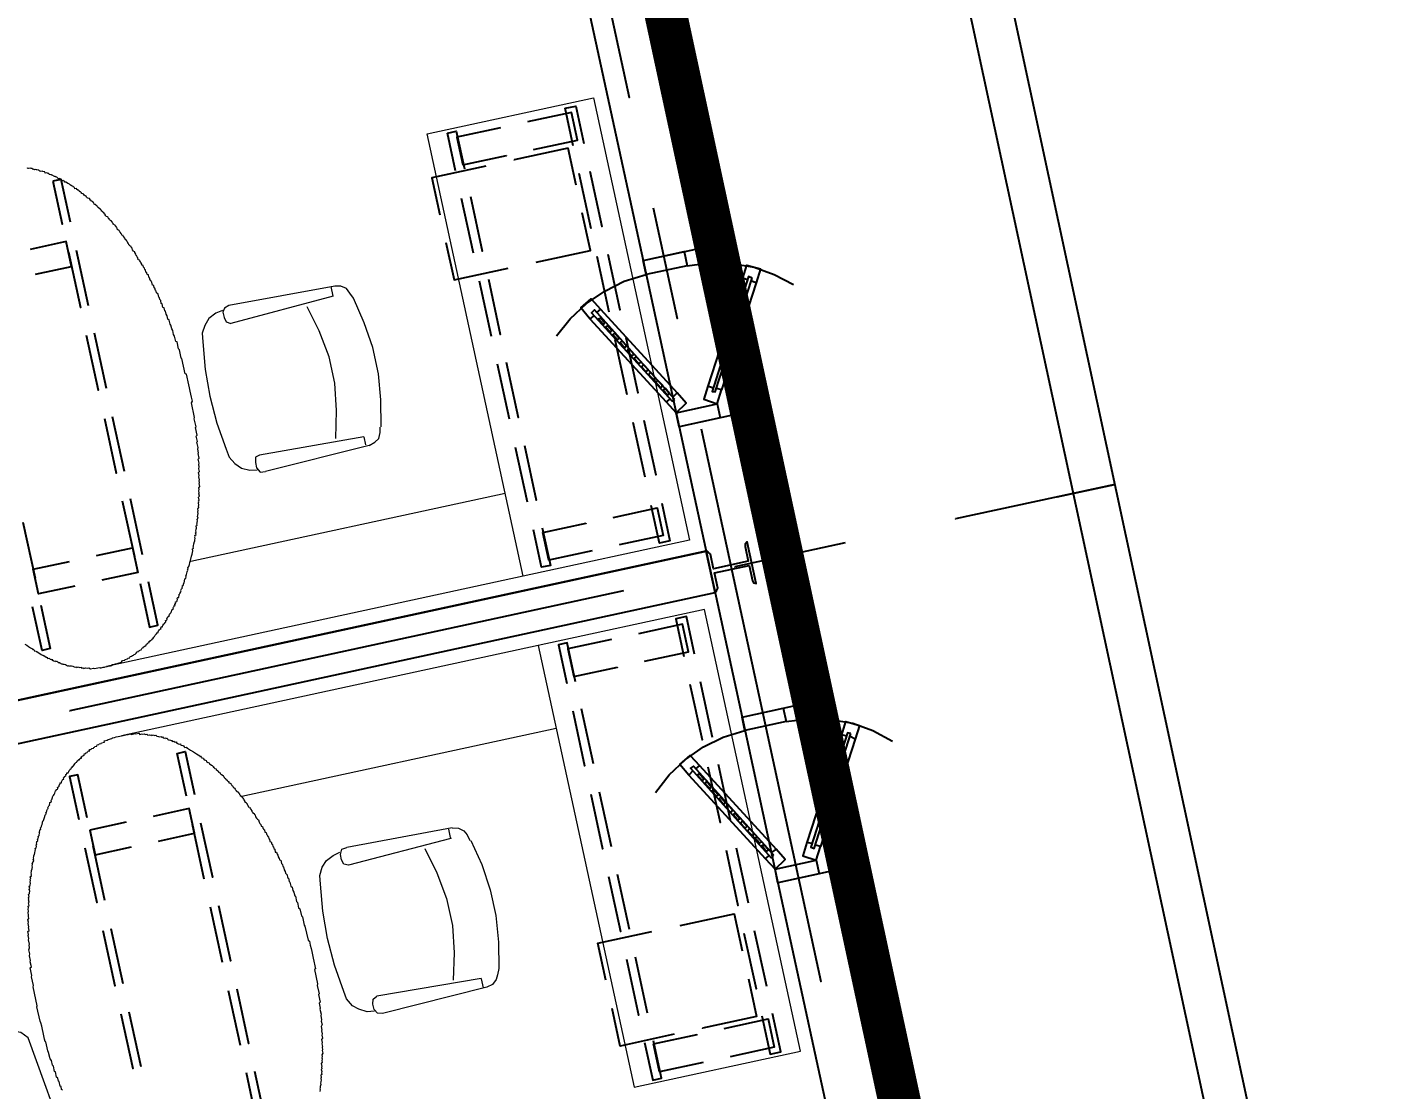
# Model space of a CAD drawing. Header units: inches. Extents: x -48022 to 80112, y -8164 to 5118.
# Drawn here: x 64043.2 to 64236.1, y 1166.2 to 1316.2 of the extents above; entities that cross this region are included whole.
import ezdxf
from ezdxf.xclip import XClip

# ---------------------------------------------------------------- set-up
doc = ezdxf.new("R2010")
doc.units = ezdxf.units.IN
doc.header["$LTSCALE"] = 10
doc.header["$XCLIPFRAME"] = 0
doc.header["$PDMODE"] = 32
doc.linetypes.add('Amconstr', pattern=[9999, 9999, 0])
for name, color, linetype in [('1_DIM', 1, 'Continuous'), ('1_TEXT', 3, 'Continuous'), ('CABINET SECTION', 7, 'Continuous'), ('new partion wall', 1, 'Continuous'), ('Plot Boundary', 1, 'Continuous'), ('roads & footpath', 161, 'Continuous')]:
    doc.layers.add(name, color=color, linetype=linetype)
doc.styles.add('ARC_IMP 001 1_1', font='ARIALN.TTF', dxfattribs={"height": 0.078125})
doc.styles.get("Standard").update_dxf_attribs({"font": 'sanss___.ttf'})
doc.dimstyles.new('STANDARD_WS', dxfattribs={"dimscale": 180, "dimtxt": 0.18, "dimasz": 0.0625, "dimexe": 0.1875, "dimexo": 0.0625, "dimgap": 0.09375, "dimtad": 0, "dimdec": 0, "dimzin": 3, "dimdsep": 46, "dimlunit": 4, "dimtxsty": 'Standard', "dimblk": 'DOT', "dimcen": 0.09375, "dimadec": 3, "dimazin": 0, "dimtfac": 1, "dimtdec": 0, "dimtofl": 0, "dimtmove": 1, "dimatfit": 3, "dimldrblk": 'CLOSED', "dimfxl": 0, "dimfrac": 2, "dimtolj": 1, "dimtzin": 3, "dimarcsym": 0})

# ---------------------------------------------------------------- blocks, each defined once
blk = doc.blocks.new('pdf plan')
at = {"color": 250, "linetype": 'Continuous', "lineweight": 9}
for p, q in [((330.083, 420.843), (330.083, 420.892)), ((328.132, 420.843), (328.132, 420.859)), ((328.132, 420.809), (328.132, 420.843)), ((330.083, 420.793), (330.083, 420.843))]:
    blk.add_line(p, q, dxfattribs=at)
at = {"color": 250, "linetype": 'Continuous', "lineweight": -2}
for points in [[(329.108, 462.705), (329.108, 444.528), (329.108, 444.528)], [(329.108, 447.389), (329.108, 455.444), (329.108, 455.444)], [(329.108, 447.389), (329.108, 455.444), (329.108, 455.444)], [(275.981, 453.707), (330.844, 453.707), (330.844, 453.707)], [(327.354, 453.707), (382.217, 453.707), (382.217, 453.707)], [(320.738, 438.788), (320.788, 439.4), (320.937, 439.996), (321.168, 440.575), (321.483, 441.071), (321.863, 441.534)], [(329.108, 441.418), (329.108, 438.309), (329.108, 438.309)], [(333.573, 438.788), (333.623, 439.4), (333.772, 439.996), (334.003, 440.575), (334.318, 441.071), (334.715, 441.534)], [(321.466, 440.327), (321.4, 440.211), (321.069, 440.393), (321.251, 440.74), (321.598, 440.542), (321.532, 440.426)], [(321.598, 440.542), (324.278, 438.987), (324.278, 438.987)], [(334.318, 440.327), (334.251, 440.211), (333.921, 440.393), (334.103, 440.74), (334.45, 440.542), (334.351, 440.426)], [(334.45, 440.542), (337.129, 438.987), (337.129, 438.987)], [(321.4, 440.211), (324.096, 438.639), (324.096, 438.639)], [(334.251, 440.211), (336.947, 438.639), (336.947, 438.639)], [(324.179, 438.772), (324.096, 438.639), (324.427, 438.458), (324.625, 438.788), (324.278, 438.987), (324.212, 438.855)], [(336.997, 438.772), (336.947, 438.639), (337.278, 438.458), (337.477, 438.788), (337.129, 438.987), (337.063, 438.855)], [(300.295, 438.209), (315.876, 438.209), (315.876, 438.209)], [(318.985, 438.209), (322.095, 438.209), (322.095, 438.209)], [(325.204, 438.209), (340.768, 438.209), (340.768, 438.209)], [(324.212, 437.564), (324.278, 437.432), (324.625, 437.631), (324.427, 437.961), (324.096, 437.779), (324.179, 437.647)], [(337.063, 437.564), (337.129, 437.432), (337.477, 437.631), (337.278, 437.961), (336.947, 437.779), (336.997, 437.647)], [(320.341, 437.631), (325.022, 437.631), (325.022, 437.631)], [(321.863, 434.868), (321.483, 435.332), (321.168, 435.861), (320.937, 436.423), (320.788, 437.002), (320.738, 437.631)], [(321.4, 436.208), (324.096, 437.779), (324.096, 437.779)], [(321.598, 435.861), (324.278, 437.432), (324.278, 437.432)], [(333.193, 437.631), (337.857, 437.631), (337.857, 437.631)], [(334.715, 434.868), (334.318, 435.332), (334.003, 435.861), (333.772, 436.423), (333.623, 437.002), (333.573, 437.631)], [(334.251, 436.208), (336.947, 437.779), (336.947, 437.779)], [(334.45, 435.861), (337.129, 437.432), (337.129, 437.432)], [(315.793, 436.423), (315.793, 436.721), (316.851, 436.721)], [(317.629, 436.721), (319.184, 436.721), (319.184, 436.721)], [(319.961, 436.721), (321.532, 436.721), (321.532, 436.721)], [(322.31, 436.721), (323.864, 436.721), (323.864, 436.721)], [(324.642, 436.721), (326.18, 436.721), (326.18, 436.721)], [(326.974, 436.721), (328.032, 436.721), (328.032, 436.423), (326.974, 436.423)], [(331.225, 436.721), (330.166, 436.721), (330.166, 436.423), (331.225, 436.423)], [(333.573, 436.721), (332.002, 436.721), (332.002, 436.721)], [(335.905, 436.721), (334.334, 436.721), (334.334, 436.721)], [(338.238, 436.721), (336.683, 436.721), (336.683, 436.721)], [(340.586, 436.721), (339.015, 436.721), (339.015, 436.721)], [(342.422, 436.423), (342.422, 436.721), (341.347, 436.721)], [(316.851, 436.423), (315.793, 436.423), (315.793, 436.423)], [(316.719, 435.332), (316.719, 436.572), (315.942, 436.572), (315.942, 435.332)], [(319.184, 436.423), (317.629, 436.423), (317.629, 436.423)], [(321.532, 436.423), (319.961, 436.423), (319.961, 436.423)], [(323.864, 436.423), (322.31, 436.423), (322.31, 436.423)], [(326.18, 436.423), (324.642, 436.423), (324.642, 436.423)], [(327.073, 435.332), (327.073, 436.572), (327.85, 436.572), (327.85, 435.332)], [(331.125, 435.332), (331.125, 436.572), (330.348, 436.572), (330.348, 435.332)], [(332.002, 436.423), (333.573, 436.423), (333.573, 436.423)], [(334.334, 436.423), (335.905, 436.423), (335.905, 436.423)], [(336.683, 436.423), (338.238, 436.423), (338.238, 436.423)], [(339.015, 436.423), (340.586, 436.423), (340.586, 436.423)], [(341.347, 436.423), (342.422, 436.423), (342.422, 436.423)], [(341.463, 435.332), (341.463, 436.572), (342.257, 436.572), (342.257, 435.332)], [(316.885, 436.274), (316.885, 434.753), (316.885, 434.753)], [(317.927, 436.274), (316.885, 436.274), (316.885, 436.274)], [(319.762, 434.753), (319.762, 436.274), (318.704, 436.274)], [(321.532, 435.993), (321.598, 435.861), (321.251, 435.679), (321.069, 436.01), (321.4, 436.208), (321.466, 436.076)], [(334.351, 435.993), (334.45, 435.861), (334.103, 435.679), (333.921, 436.01), (334.251, 436.208), (334.318, 436.076)], [(338.436, 434.753), (338.436, 436.274), (339.478, 436.274)], [(340.272, 436.274), (341.33, 436.274), (341.33, 436.274)], [(341.33, 436.274), (341.33, 434.753), (341.33, 434.753)], [(329.108, 435.183), (329.108, 419.602), (329.108, 419.602)], [(315.942, 434.571), (315.942, 433.347), (316.719, 433.347)], [(316.719, 433.347), (316.719, 434.571), (316.719, 434.571)], [(327.073, 433.347), (327.073, 434.571), (327.073, 434.571)], [(327.85, 434.571), (327.85, 433.347), (327.073, 433.347)], [(330.348, 434.571), (330.348, 433.347), (331.125, 433.347)], [(331.125, 433.347), (331.125, 434.571), (331.125, 434.571)], [(341.463, 433.347), (341.463, 434.571), (341.463, 434.571)], [(342.257, 434.571), (342.257, 433.347), (341.463, 433.347)], [(316.885, 433.959), (316.885, 432.437), (317.927, 432.437)], [(318.704, 432.437), (319.762, 432.437), (319.762, 433.959)], [(339.478, 432.437), (338.436, 432.437), (338.436, 433.959)], [(341.33, 433.959), (341.33, 432.437), (340.272, 432.437)], [(315.776, 433.115), (315.776, 433.363), (316.835, 433.363)], [(317.612, 433.363), (319.151, 433.363), (319.151, 433.363)], [(319.944, 433.363), (321.499, 433.363), (321.499, 433.363)], [(322.277, 433.363), (323.831, 433.363), (323.831, 433.363)], [(324.625, 433.363), (326.163, 433.363), (326.163, 433.363)], [(326.941, 433.363), (327.999, 433.363), (327.999, 433.115), (326.941, 433.115)], [(331.274, 433.363), (330.183, 433.363), (330.183, 433.115), (331.274, 433.115)], [(333.59, 433.363), (332.035, 433.363), (332.035, 433.363)], [(335.922, 433.363), (334.384, 433.363), (334.384, 433.363)], [(338.254, 433.363), (336.699, 433.363), (336.699, 433.363)], [(340.603, 433.363), (339.031, 433.363), (339.031, 433.363)], [(342.439, 433.115), (342.439, 433.363), (341.38, 433.363)], [(316.835, 433.115), (315.776, 433.115), (315.776, 433.115)], [(319.151, 433.115), (317.612, 433.115), (317.612, 433.115)], [(321.499, 433.115), (319.944, 433.115), (319.944, 433.115)], [(323.831, 433.115), (322.277, 433.115), (322.277, 433.115)], [(326.163, 433.115), (324.625, 433.115), (324.625, 433.115)], [(332.035, 433.115), (333.59, 433.115), (333.59, 433.115)], [(334.384, 433.115), (335.922, 433.115), (335.922, 433.115)], [(336.699, 433.115), (338.254, 433.115), (338.254, 433.115)], [(339.031, 433.115), (340.603, 433.115), (340.603, 433.115)], [(341.38, 433.115), (342.439, 433.115), (342.439, 433.115)], [(315.975, 422.463), (314.767, 422.463), (314.767, 422.232)], [(318.324, 422.463), (316.769, 422.463), (316.769, 422.463)], [(320.656, 422.463), (319.101, 422.463), (319.101, 422.463)], [(322.988, 422.463), (321.45, 422.463), (321.45, 422.463)], [(325.336, 422.463), (323.765, 422.463), (323.765, 422.463)], [(326.097, 422.232), (327.321, 422.232), (327.321, 422.463), (326.097, 422.463)], [(332.085, 422.232), (330.877, 422.232), (330.877, 422.463), (332.085, 422.463)], [(332.879, 422.463), (334.417, 422.463), (334.417, 422.463)], [(335.211, 422.463), (336.765, 422.463), (336.765, 422.463)], [(337.559, 422.463), (339.098, 422.463), (339.098, 422.463)], [(339.875, 422.463), (341.43, 422.463), (341.43, 422.463)], [(314.767, 422.232), (315.975, 422.232), (315.975, 422.232)], [(317.166, 421.223), (317.166, 422.232), (316.471, 422.232), (316.471, 421.223)], [(316.769, 422.232), (318.324, 422.232), (318.324, 422.232)], [(319.101, 422.232), (320.656, 422.232), (320.656, 422.232)], [(321.45, 422.232), (322.988, 422.232), (322.988, 422.232)], [(323.765, 422.232), (325.336, 422.232), (325.336, 422.232)], [(325.088, 421.223), (325.088, 422.232), (325.783, 422.232), (325.783, 421.223)], [(333.127, 421.223), (333.127, 422.232), (332.432, 422.232), (332.432, 421.223)], [(334.417, 422.232), (332.879, 422.232), (332.879, 422.232)], [(336.765, 422.232), (335.211, 422.232), (335.211, 422.232)], [(339.098, 422.232), (337.559, 422.232), (337.559, 422.232)], [(341.43, 422.232), (339.875, 422.232), (339.875, 422.232)], [(325.783, 419.437), (325.088, 419.437), (325.088, 420.462)], [(325.783, 420.462), (325.783, 419.437), (325.783, 419.437)], [(332.432, 419.437), (333.127, 419.437), (333.127, 420.462)], [(332.432, 420.462), (332.432, 419.437), (332.432, 419.437)], [(323.765, 419.437), (325.336, 419.437), (325.336, 419.437)], [(326.097, 419.437), (327.321, 419.437), (327.321, 419.205), (326.097, 419.205)], [(332.085, 419.437), (330.877, 419.437), (330.877, 419.205), (332.085, 419.205)], [(334.417, 419.437), (332.879, 419.437), (332.879, 419.437)], [(336.765, 419.437), (335.211, 419.437), (335.211, 419.437)], [(339.098, 419.437), (337.559, 419.437), (337.559, 419.437)], [(332.879, 419.205), (334.417, 419.205), (334.417, 419.205)], [(335.211, 419.205), (336.765, 419.205), (336.765, 419.205)], [(337.559, 419.205), (339.098, 419.205), (339.098, 419.205)]]:
    blk.add_lwpolyline(points, dxfattribs=at)
for points in [[(321.45, 440.459), (321.383, 440.376), (324.261, 438.722), (324.294, 438.805)], [(334.268, 440.459), (334.235, 440.376), (337.096, 438.722), (337.146, 438.805)], [(320.341, 437.631), (320.341, 439.946), (312.171, 439.946), (312.171, 437.631)], [(333.193, 437.631), (333.193, 439.946), (325.022, 439.946), (325.022, 437.631)], [(346.028, 437.631), (346.028, 439.946), (337.857, 439.946), (337.857, 437.631)], [(320.341, 437.631), (320.341, 438.788), (320.738, 438.788), (320.738, 437.631)], [(324.625, 437.631), (324.625, 438.788), (325.022, 438.788), (325.022, 437.631)], [(328.628, 437.73), (328.562, 437.68), (328.512, 437.631), (329.686, 437.631), (329.653, 437.68), (329.587, 437.73), (329.157, 437.73), (329.157, 438.706), (329.587, 438.706), (329.653, 438.722), (329.686, 438.788), (328.512, 438.788), (328.562, 438.722), (328.628, 438.706), (329.041, 438.706), (329.041, 437.73)], [(333.193, 437.631), (333.193, 438.788), (333.573, 438.788), (333.573, 437.631)], [(337.477, 437.631), (337.477, 438.788), (337.857, 438.788), (337.857, 437.631)], [(324.261, 437.68), (321.383, 436.043), (321.45, 435.943), (324.294, 437.597)], [(323.649, 437.333), (323.815, 437.432), (323.864, 437.366), (323.682, 437.267)], [(323.897, 437.482), (324.063, 437.564), (324.112, 437.498), (323.947, 437.416)], [(337.096, 437.68), (334.235, 436.043), (334.268, 435.943), (337.146, 437.597)], [(336.501, 437.333), (336.666, 437.432), (336.683, 437.366), (336.517, 437.267)], [(336.749, 437.482), (336.914, 437.564), (336.947, 437.498), (336.765, 437.416)], [(323.137, 437.035), (323.302, 437.134), (323.352, 437.068), (323.186, 436.969)], [(323.385, 437.184), (323.567, 437.283), (323.6, 437.217), (323.434, 437.118)], [(335.988, 437.035), (336.154, 437.134), (336.203, 437.068), (336.038, 436.969)], [(336.236, 437.184), (336.418, 437.283), (336.435, 437.217), (336.286, 437.118)], [(322.376, 436.589), (322.541, 436.688), (322.591, 436.622), (322.409, 436.539)], [(322.624, 436.737), (322.806, 436.837), (322.839, 436.77), (322.674, 436.671)], [(322.889, 436.886), (323.054, 436.985), (323.087, 436.919), (322.922, 436.82)], [(335.227, 436.589), (335.393, 436.688), (335.442, 436.622), (335.26, 436.539)], [(335.475, 436.737), (335.641, 436.837), (335.69, 436.77), (335.525, 436.671)], [(335.74, 436.886), (335.905, 436.985), (335.938, 436.919), (335.773, 436.82)], [(321.88, 436.307), (322.028, 436.39), (322.078, 436.34), (321.913, 436.241)], [(322.128, 436.456), (322.293, 436.539), (322.326, 436.473), (322.161, 436.39)], [(334.715, 436.307), (334.88, 436.39), (334.93, 436.34), (334.764, 436.241)], [(334.979, 436.456), (335.145, 436.539), (335.178, 436.473), (335.012, 436.39)], [(321.631, 436.159), (321.797, 436.241), (321.83, 436.192), (321.648, 436.092)], [(334.466, 436.159), (334.632, 436.241), (334.681, 436.192), (334.5, 436.092)]]:
    blk.add_lwpolyline(points, close=True, dxfattribs=at)
at = {"color": 250, "linetype": 'Continuous', "lineweight": 20}
for points in [[(320.341, 439.946), (320.341, 440.161), (325.022, 440.161), (325.022, 439.946)], [(333.193, 439.946), (333.193, 440.161), (337.857, 440.161), (337.857, 439.946)]]:
    blk.add_lwpolyline(points, dxfattribs=at)
at = {"color": 250, "linetype": 'Continuous', "lineweight": 13}
for points in [[(328.512, 437.631), (328.512, 412.424), (328.512, 412.424)], [(329.686, 437.631), (329.686, 412.424), (329.686, 412.424)]]:
    blk.add_lwpolyline(points, dxfattribs=at)
at = {"color": 250, "linetype": 'Continuous', "lineweight": 9}
for points in [[(328.132, 437.25), (328.132, 432.569), (315.677, 432.569), (315.677, 437.25)], [(330.083, 437.25), (330.083, 432.569), (342.521, 432.569), (342.521, 437.25)]]:
    blk.add_lwpolyline(points, close=True, dxfattribs=at)
for points in [[(325.8, 432.569), (325.8, 423.721), (325.8, 423.721)], [(328.132, 432.569), (328.132, 420.843), (328.132, 420.843)], [(330.083, 432.569), (330.083, 420.843), (330.083, 420.843)], [(332.415, 432.569), (332.415, 423.721), (332.415, 423.721)], [(319.514, 429.559), (319.366, 429.493), (319.266, 429.361), (319.233, 429.195)], [(319.663, 429.625), (319.514, 429.559), (319.514, 429.559)], [(323.285, 429.625), (322.558, 429.774), (321.847, 429.857), (321.102, 429.857), (320.391, 429.774), (319.663, 429.625)], [(323.716, 429.195), (323.666, 429.361), (323.583, 429.493), (323.434, 429.559), (323.285, 429.592)], [(334.483, 429.195), (334.533, 429.361), (334.632, 429.493), (334.764, 429.559), (334.93, 429.592)], [(334.93, 429.625), (335.641, 429.774), (336.369, 429.857), (337.096, 429.857), (337.824, 429.774), (338.535, 429.625)], [(338.535, 429.625), (338.701, 429.559), (338.701, 429.559)], [(338.701, 429.559), (338.816, 429.493), (338.932, 429.361), (338.965, 429.195)], [(319.233, 429.195), (319.134, 426.235), (319.134, 426.235)], [(323.716, 429.195), (323.815, 426.251), (323.815, 426.251)], [(334.483, 429.195), (334.4, 426.251), (334.4, 426.251)], [(338.965, 429.195), (339.065, 426.235), (339.065, 426.235)], [(319.498, 429.096), (319.217, 429.096), (319.217, 429.096)], [(319.498, 429.096), (319.63, 426.185), (319.63, 426.185)], [(323.451, 429.096), (323.335, 426.185), (323.335, 426.185)], [(323.451, 429.096), (323.682, 429.096), (323.682, 429.096)], [(334.731, 429.096), (334.5, 429.096), (334.5, 429.096)], [(334.731, 429.096), (334.764, 429.096), (334.88, 426.185)], [(338.701, 429.096), (338.568, 426.185), (338.568, 426.185)], [(338.701, 429.096), (338.717, 429.096), (338.717, 429.096)], [(338.717, 429.096), (338.965, 429.096), (338.965, 429.096)], [(323.335, 428.335), (322.591, 428.517), (321.847, 428.633), (321.102, 428.633), (320.341, 428.517), (319.63, 428.335)], [(334.88, 428.335), (335.608, 428.517), (336.352, 428.633), (337.113, 428.633), (337.857, 428.517), (338.585, 428.335)], [(319.134, 426.235), (319.184, 426.102), (319.283, 426.036)], [(319.432, 426.036), (319.564, 426.069), (319.63, 426.185)], [(323.335, 426.185), (323.368, 426.069), (323.517, 426.036), (323.666, 426.036)], [(323.666, 426.036), (323.798, 426.102), (323.815, 426.251)], [(334.549, 426.036), (334.417, 426.102), (334.4, 426.251)], [(334.88, 426.185), (334.83, 426.069), (334.698, 426.036), (334.549, 426.036)], [(338.767, 426.036), (338.634, 426.069), (338.568, 426.185)], [(339.065, 426.235), (339.031, 426.102), (338.916, 426.036)], [(319.233, 426.036), (319.266, 425.838), (319.366, 425.623), (319.531, 425.474), (319.729, 425.358), (319.961, 425.325), (320.722, 425.226), (321.466, 425.193), (322.227, 425.226), (322.988, 425.325)], [(319.283, 426.036), (319.432, 426.036), (319.432, 426.036)], [(322.988, 425.325), (323.219, 425.358), (323.418, 425.474), (323.583, 425.623), (323.682, 425.838), (323.716, 426.036)], [(335.227, 425.325), (334.996, 425.358), (334.781, 425.474), (334.632, 425.623), (334.533, 425.838), (334.483, 426.036)], [(338.965, 426.036), (338.932, 425.838), (338.816, 425.623), (338.684, 425.474), (338.469, 425.358), (338.254, 425.325), (337.493, 425.226), (336.732, 425.193), (335.972, 425.226), (335.227, 425.325)], [(338.916, 426.036), (338.767, 426.036), (338.767, 426.036)], [(321.036, 424.696), (320.738, 424.696), (320.722, 424.663), (320.292, 424.663), (320.275, 424.647), (320.044, 424.647), (320.011, 424.63), (319.812, 424.63), (319.796, 424.597), (319.647, 424.597), (319.597, 424.581), (319.481, 424.581), (319.432, 424.564), (319.332, 424.564), (319.299, 424.548), (319.184, 424.548), (319.151, 424.514), (319.051, 424.514), (319.002, 424.498), (318.919, 424.498), (318.902, 424.481), (318.82, 424.481), (318.803, 424.448), (318.704, 424.448), (318.687, 424.432), (318.605, 424.432), (318.572, 424.415), (318.522, 424.415), (318.505, 424.399), (318.423, 424.399), (318.373, 424.366), (318.324, 424.366), (318.307, 424.349), (318.241, 424.349), (318.224, 424.332), (318.158, 424.332), (318.142, 424.299), (318.059, 424.299), (318.042, 424.283), (318.009, 424.283), (317.993, 424.266), (317.927, 424.266), (317.91, 424.25), (317.844, 424.25), (317.827, 424.217), (317.778, 424.217), (317.761, 424.2), (317.695, 424.2), (317.678, 424.184), (317.645, 424.184), (317.612, 424.167), (317.563, 424.167), (317.546, 424.134), (317.513, 424.134), (317.463, 424.117), (317.447, 424.117), (317.414, 424.101), (317.397, 424.101), (317.381, 424.068), (317.315, 424.068), (317.298, 424.051), (317.265, 424.051), (317.248, 424.035), (317.215, 424.035), (317.166, 424.018), (317.149, 424.018), (317.116, 423.985), (317.1, 423.985), (317.083, 423.969), (317.033, 423.969), (317, 423.952), (316.984, 423.952), (316.951, 423.919), (316.934, 423.919), (316.918, 423.902), (316.885, 423.902), (316.868, 423.886), (316.851, 423.886), (316.835, 423.869), (316.785, 423.869), (316.769, 423.836), (316.719, 423.836), (316.703, 423.82), (316.686, 423.82), (316.653, 423.803), (316.636, 423.803), (316.62, 423.77), (316.587, 423.77), (316.57, 423.754), (316.554, 423.754), (316.537, 423.737), (316.504, 423.737), (316.488, 423.721), (316.471, 423.721), (316.455, 423.687), (316.405, 423.687), (316.388, 423.671), (316.355, 423.671), (316.339, 423.654), (316.322, 423.654), (316.273, 423.605), (316.256, 423.605), (316.239, 423.588), (316.206, 423.588), (316.19, 423.572), (316.173, 423.572), (316.157, 423.539), (316.124, 423.539), (316.124, 423.522), (316.107, 423.522), (316.091, 423.505), (316.058, 423.505), (316.041, 423.489), (316.024, 423.456), (316.008, 423.456), (315.975, 423.439), (315.958, 423.439), (315.942, 423.423), (315.925, 423.423), (315.892, 423.39), (315.876, 423.39), (315.859, 423.373), (315.826, 423.357), (315.809, 423.357), (315.809, 423.34), (315.793, 423.34), (315.743, 423.29), (315.727, 423.29), (315.71, 423.274), (315.677, 423.274), (315.661, 423.241), (315.644, 423.241), (315.644, 423.224), (315.628, 423.208), (315.594, 423.208), (315.578, 423.191), (315.561, 423.191), (315.528, 423.158), (315.528, 423.142), (315.512, 423.142), (315.495, 423.125), (315.479, 423.125), (315.446, 423.109), (315.429, 423.075), (315.412, 423.059), (315.396, 423.042), (315.363, 423.042), (315.346, 423.009), (315.33, 422.993), (315.297, 422.976), (315.28, 422.976), (315.28, 422.96), (315.264, 422.927), (315.247, 422.927), (315.214, 422.91), (315.214, 422.894), (315.197, 422.894), (315.181, 422.86), (315.148, 422.86), (315.148, 422.844), (315.131, 422.827), (315.115, 422.827), (315.098, 422.811), (315.098, 422.778), (315.065, 422.778), (315.049, 422.761), (315.049, 422.745), (315.032, 422.745), (314.999, 422.712), (314.999, 422.695), (314.982, 422.695), (314.966, 422.678), (314.966, 422.662), (314.949, 422.662), (314.916, 422.629), (314.916, 422.612), (314.9, 422.612), (314.883, 422.596), (314.883, 422.579), (314.867, 422.579), (314.867, 422.546), (314.834, 422.53), (314.817, 422.53), (314.817, 422.513), (314.801, 422.48), (314.801, 422.463), (314.767, 422.463), (314.751, 422.447), (314.751, 422.43), (314.734, 422.43), (314.734, 422.397), (314.718, 422.381), (314.685, 422.364), (314.668, 422.331), (314.668, 422.315), (314.652, 422.315), (314.652, 422.298), (314.602, 422.248), (314.602, 422.232), (314.586, 422.232), (314.586, 422.215), (314.569, 422.182), (314.569, 422.166), (314.536, 422.166), (314.536, 422.149), (314.519, 422.133), (314.503, 422.1), (314.503, 422.067), (314.47, 422.067), (314.47, 422.05), (314.453, 422.017), (314.437, 422), (314.437, 421.951), (314.42, 421.951), (314.42, 421.934), (314.387, 421.918), (314.387, 421.901), (314.37, 421.868), (314.37, 421.852), (314.354, 421.835), (314.354, 421.802), (314.337, 421.785), (314.337, 421.769), (314.304, 421.752), (314.304, 421.719), (314.288, 421.703), (314.288, 421.653), (314.271, 421.636), (314.271, 421.603)], [(325.568, 423.82), (325.551, 423.82), (325.535, 423.836), (325.469, 423.836), (325.452, 423.869), (325.419, 423.869), (325.403, 423.886), (325.386, 423.886), (325.353, 423.902), (325.336, 423.902), (325.32, 423.919), (325.303, 423.919), (325.27, 423.952), (325.237, 423.952), (325.204, 423.969), (325.171, 423.969), (325.154, 423.985), (325.121, 423.985), (325.105, 424.018), (325.055, 424.018), (325.039, 424.035), (325.006, 424.035), (324.973, 424.051), (324.956, 424.051), (324.939, 424.068), (324.873, 424.068), (324.857, 424.101), (324.824, 424.101), (324.807, 424.117), (324.791, 424.117), (324.741, 424.134), (324.708, 424.134), (324.675, 424.167), (324.625, 424.167), (324.592, 424.184), (324.576, 424.184), (324.559, 424.2), (324.493, 424.2), (324.476, 424.217), (324.427, 424.217), (324.394, 424.25), (324.344, 424.25), (324.327, 424.266), (324.261, 424.266), (324.245, 424.283), (324.212, 424.283), (324.195, 424.299), (324.112, 424.299), (324.096, 424.332), (324.03, 424.332), (323.997, 424.349), (323.947, 424.349), (323.914, 424.366), (323.864, 424.366), (323.831, 424.399), (323.749, 424.399), (323.732, 424.415), (323.666, 424.415), (323.649, 424.432), (323.567, 424.432), (323.534, 424.448), (323.451, 424.448), (323.434, 424.481), (323.352, 424.481), (323.302, 424.498), (323.236, 424.498), (323.203, 424.514), (323.087, 424.514), (323.07, 424.548), (322.938, 424.548), (322.922, 424.564), (322.822, 424.564), (322.773, 424.581), (322.624, 424.581), (322.607, 424.597), (322.458, 424.597), (322.442, 424.63), (322.227, 424.63), (322.21, 424.647), (321.979, 424.647), (321.946, 424.663), (321.532, 424.663), (321.499, 424.696), (321.383, 424.696)], [(333.143, 424.035), (333.209, 424.035), (333.242, 424.051), (333.259, 424.051), (333.276, 424.068), (333.325, 424.068), (333.342, 424.101), (333.391, 424.101), (333.408, 424.117), (333.424, 424.117), (333.441, 424.134), (333.507, 424.134), (333.524, 424.167), (333.573, 424.167), (333.59, 424.184), (333.639, 424.184), (333.656, 424.2), (333.706, 424.2), (333.722, 424.217), (333.788, 424.217), (333.805, 424.25), (333.871, 424.25), (333.888, 424.266), (333.937, 424.266), (333.954, 424.283), (334.003, 424.283), (334.02, 424.299), (334.103, 424.299), (334.119, 424.332), (334.169, 424.332), (334.202, 424.349), (334.251, 424.349), (334.301, 424.366), (334.334, 424.366), (334.351, 424.399), (334.45, 424.399), (334.483, 424.415), (334.533, 424.415), (334.549, 424.432), (334.632, 424.432), (334.681, 424.448), (334.731, 424.448), (334.781, 424.481), (334.863, 424.481), (334.88, 424.498), (334.979, 424.498), (334.996, 424.514), (335.111, 424.514), (335.145, 424.548), (335.244, 424.548), (335.293, 424.564), (335.393, 424.564), (335.409, 424.581), (335.558, 424.581), (335.591, 424.597), (335.74, 424.597), (335.773, 424.63), (335.972, 424.63), (336.005, 424.647), (336.236, 424.647), (336.269, 424.663), (336.666, 424.663), (336.699, 424.696), (336.815, 424.696)], [(337.179, 424.696), (337.477, 424.696), (337.493, 424.663), (337.89, 424.663), (337.94, 424.647), (338.171, 424.647), (338.188, 424.63), (338.403, 424.63), (338.419, 424.597), (338.568, 424.597), (338.585, 424.581), (338.734, 424.581), (338.767, 424.564), (338.883, 424.564), (338.916, 424.548), (339.015, 424.548), (339.065, 424.514), (339.164, 424.514), (339.18, 424.498), (339.263, 424.498), (339.296, 424.481), (339.379, 424.481), (339.412, 424.448), (339.495, 424.448), (339.528, 424.432), (339.61, 424.432), (339.627, 424.415), (339.693, 424.415), (339.71, 424.399), (339.792, 424.399), (339.825, 424.366), (339.875, 424.366), (339.908, 424.349), (339.941, 424.349), (339.991, 424.332), (340.024, 424.332), (340.057, 424.299), (340.14, 424.299), (340.156, 424.283), (340.206, 424.283), (340.222, 424.266), (340.272, 424.266), (340.305, 424.25), (340.355, 424.25), (340.371, 424.217), (340.437, 424.217), (340.454, 424.2), (340.504, 424.2), (340.537, 424.184), (340.553, 424.184), (340.586, 424.167), (340.619, 424.167), (340.669, 424.134), (340.702, 424.134), (340.735, 424.117), (340.752, 424.117), (340.801, 424.101)], [(331.076, 422.827), (331.092, 422.827), (331.092, 422.844), (331.125, 422.86), (331.142, 422.86), (331.142, 422.894), (331.158, 422.894), (331.175, 422.91), (331.208, 422.927), (331.225, 422.96), (331.241, 422.976), (331.274, 422.976), (331.291, 422.993), (331.291, 423.009), (331.307, 423.009), (331.324, 423.042), (331.357, 423.042), (331.357, 423.059), (331.373, 423.075), (331.39, 423.075), (331.407, 423.109), (331.44, 423.125), (331.456, 423.125), (331.456, 423.142), (331.473, 423.142), (331.506, 423.158), (331.522, 423.191), (331.539, 423.191), (331.589, 423.224), (331.605, 423.241), (331.622, 423.241), (331.655, 423.274), (331.671, 423.274), (331.688, 423.29), (331.704, 423.29), (331.704, 423.307), (331.737, 423.34), (331.754, 423.34), (331.77, 423.357), (331.804, 423.357), (331.82, 423.373), (331.837, 423.39), (331.853, 423.39), (331.886, 423.423), (331.903, 423.423), (331.919, 423.439), (331.936, 423.439), (331.936, 423.456), (331.969, 423.456), (331.985, 423.489), (332.002, 423.505), (332.035, 423.505), (332.052, 423.522), (332.068, 423.522), (332.085, 423.539), (332.118, 423.539), (332.134, 423.572), (332.151, 423.572), (332.184, 423.588), (332.2, 423.588), (332.217, 423.605), (332.234, 423.605), (332.267, 423.638), (332.283, 423.654), (332.3, 423.654), (332.333, 423.671), (332.349, 423.671), (332.366, 423.687), (332.382, 423.687), (332.415, 423.721), (332.432, 423.721), (332.449, 423.737), (332.465, 423.737), (332.498, 423.754), (332.515, 423.754), (332.564, 423.77), (332.581, 423.77), (332.597, 423.803), (332.614, 423.803), (332.647, 423.82), (332.664, 423.82), (332.68, 423.836), (332.73, 423.836), (332.746, 423.869), (332.763, 423.869), (332.796, 423.886), (332.812, 423.886), (332.862, 423.902), (332.879, 423.902), (332.895, 423.919), (332.912, 423.919), (332.945, 423.952), (332.961, 423.952), (332.978, 423.969), (332.994, 423.969)], [(326.015, 423.588), (325.998, 423.588), (325.981, 423.605), (325.948, 423.605)], [(327.52, 422.397), (327.52, 422.43), (327.503, 422.43), (327.47, 422.447), (327.47, 422.463), (327.454, 422.463), (327.454, 422.48), (327.437, 422.513), (327.437, 422.53), (327.42, 422.53), (327.387, 422.546), (327.387, 422.579), (327.371, 422.579), (327.354, 422.596), (327.354, 422.612), (327.321, 422.612), (327.321, 422.629), (327.305, 422.662), (327.288, 422.662), (327.288, 422.678), (327.272, 422.695), (327.239, 422.695), (327.239, 422.712), (327.222, 422.745), (327.205, 422.745), (327.172, 422.761), (327.172, 422.778), (327.156, 422.778), (327.139, 422.811), (327.139, 422.827), (327.123, 422.827), (327.09, 422.844), (327.09, 422.86), (327.073, 422.86), (327.057, 422.894), (327.04, 422.894), (327.04, 422.91), (327.007, 422.927), (326.99, 422.927), (326.974, 422.96), (326.974, 422.976), (326.941, 422.976), (326.924, 422.993), (326.908, 423.009), (326.891, 423.009), (326.891, 423.042), (326.858, 423.042), (326.825, 423.075), (326.792, 423.075), (326.792, 423.109), (326.775, 423.125), (326.759, 423.125), (326.742, 423.142), (326.709, 423.142), (326.693, 423.158), (326.693, 423.191), (326.676, 423.191), (326.643, 423.208), (326.627, 423.208), (326.61, 423.224), (326.593, 423.241), (326.56, 423.274), (326.544, 423.274), (326.527, 423.29), (326.511, 423.29), (326.478, 423.307), (326.461, 423.34), (326.445, 423.34), (326.412, 423.357), (326.395, 423.357), (326.395, 423.373), (326.378, 423.39), (326.362, 423.39), (326.329, 423.423), (326.312, 423.423), (326.296, 423.439), (326.263, 423.439), (326.246, 423.456), (326.23, 423.456), (326.213, 423.489), (326.18, 423.505), (326.163, 423.505)], [(330.083, 421.025), (330.083, 421.091), (330.1, 421.107), (330.1, 421.223), (330.116, 421.24), (330.116, 421.322), (330.15, 421.339), (330.15, 421.405), (330.166, 421.421), (330.166, 421.471), (330.183, 421.488), (330.183, 421.537), (330.216, 421.554), (330.216, 421.603), (330.232, 421.62), (330.232, 421.653), (330.249, 421.653), (330.249, 421.719), (330.265, 421.719), (330.265, 421.769), (330.298, 421.785), (330.298, 421.802), (330.315, 421.835), (330.331, 421.852), (330.331, 421.901), (330.348, 421.901), (330.348, 421.934), (330.381, 421.951), (330.398, 421.984), (330.398, 422.017), (330.414, 422.017), (330.414, 422.05), (330.447, 422.067), (330.464, 422.083), (330.464, 422.1), (330.48, 422.133), (330.497, 422.149), (330.497, 422.166), (330.53, 422.182), (330.53, 422.215), (330.563, 422.248), (330.563, 422.282), (330.596, 422.282), (330.613, 422.298), (330.613, 422.315), (330.629, 422.315), (330.629, 422.331), (330.646, 422.364), (330.646, 422.381), (330.679, 422.381), (330.679, 422.397), (330.695, 422.43), (330.712, 422.447), (330.745, 422.463), (330.762, 422.48), (330.762, 422.513), (330.778, 422.53), (330.795, 422.53), (330.795, 422.546)], [(328.115, 421.173), (328.099, 421.19), (328.099, 421.273), (328.066, 421.306), (328.066, 421.372), (328.049, 421.388), (328.049, 421.455), (328.032, 421.471), (328.032, 421.521), (327.999, 421.537), (327.999, 421.57), (327.983, 421.603), (327.983, 421.636), (327.966, 421.653), (327.966, 421.686), (327.95, 421.703), (327.95, 421.719), (327.917, 421.752), (327.917, 421.785), (327.9, 421.785), (327.9, 421.835), (327.884, 421.835), (327.884, 421.868), (327.85, 421.901), (327.834, 421.918), (327.834, 421.951), (327.817, 421.951), (327.817, 421.984), (327.801, 422), (327.801, 422.017), (327.768, 422.05), (327.768, 422.067), (327.751, 422.067), (327.751, 422.083), (327.735, 422.1), (327.735, 422.133), (327.702, 422.133), (327.702, 422.166), (327.685, 422.166), (327.685, 422.182), (327.669, 422.215), (327.669, 422.232), (327.652, 422.232), (327.652, 422.248)], [(328.132, 420.991), (328.132, 421.008), (328.115, 421.008), (328.115, 421.074)], [(327.966, 420.016), (327.966, 420.032), (327.983, 420.032), (327.983, 420.098), (327.999, 420.098), (327.999, 420.164), (328.032, 420.164), (328.032, 420.214), (328.049, 420.214), (328.049, 420.28), (328.066, 420.313), (328.066, 420.363), (328.099, 420.396), (328.099, 420.479), (328.115, 420.495), (328.115, 420.661), (328.132, 420.661), (328.132, 420.694)], [(330.629, 419.337), (330.629, 419.354), (330.613, 419.354), (330.613, 419.371), (330.563, 419.42), (330.546, 419.437), (330.546, 419.453), (330.53, 419.453), (330.53, 419.486), (330.497, 419.503), (330.497, 419.519), (330.48, 419.536), (330.48, 419.569), (330.464, 419.569), (330.464, 419.586), (330.447, 419.602), (330.447, 419.635), (330.414, 419.635), (330.414, 419.652), (330.398, 419.668), (330.398, 419.685), (330.381, 419.718), (330.381, 419.734), (330.348, 419.734), (330.348, 419.784), (330.331, 419.784), (330.331, 419.817), (330.315, 419.834), (330.298, 419.867), (330.298, 419.9), (330.265, 419.9), (330.265, 419.949), (330.249, 419.966), (330.249, 420.016), (330.232, 420.032), (330.232, 420.049), (330.216, 420.065), (330.216, 420.115), (330.183, 420.131), (330.183, 420.181), (330.166, 420.198), (330.166, 420.247), (330.15, 420.264), (330.15, 420.346), (330.116, 420.346), (330.116, 420.429), (330.1, 420.462), (330.1, 420.561), (330.083, 420.578), (330.083, 420.594)], [(327.884, 419.801), (327.884, 419.834), (327.9, 419.834), (327.9, 419.867)], [(327.454, 419.189), (327.454, 419.205), (327.47, 419.205), (327.47, 419.222), (327.503, 419.255), (327.52, 419.255), (327.52, 419.271), (327.536, 419.288), (327.536, 419.304), (327.569, 419.304), (327.569, 419.337), (327.586, 419.354), (327.602, 419.371), (327.619, 419.404), (327.619, 419.42), (327.652, 419.42), (327.652, 419.437), (327.669, 419.453), (327.685, 419.486), (327.685, 419.503), (327.702, 419.503), (327.702, 419.536)], [(327.801, 419.652), (327.801, 419.668), (327.817, 419.685)], [(327.222, 418.957), (327.239, 418.957), (327.239, 418.974), (327.272, 418.99), (327.288, 418.99), (327.288, 419.007), (327.305, 419.04), (327.321, 419.04), (327.321, 419.056)], [(331.158, 418.775), (331.142, 418.775), (331.142, 418.808), (331.125, 418.825), (331.092, 418.825), (331.092, 418.841), (331.076, 418.874), (331.059, 418.874), (331.026, 418.891), (331.026, 418.907), (331.01, 418.907), (330.993, 418.924), (330.993, 418.957), (330.977, 418.957), (330.943, 418.974), (330.943, 418.99), (330.927, 418.99), (330.91, 419.007), (330.91, 419.04), (330.877, 419.04), (330.861, 419.056), (330.861, 419.073), (330.844, 419.073), (330.828, 419.106), (330.828, 419.122), (330.795, 419.122), (330.795, 419.139), (330.778, 419.156), (330.762, 419.156), (330.762, 419.189)], [(331.737, 418.362), (331.704, 418.362), (331.704, 418.378), (331.688, 418.378), (331.671, 418.395), (331.655, 418.395), (331.622, 418.428), (331.605, 418.444), (331.589, 418.444), (331.539, 418.477), (331.522, 418.51), (331.506, 418.51), (331.473, 418.527), (331.456, 418.527), (331.456, 418.544), (331.44, 418.577), (331.407, 418.577), (331.39, 418.593), (331.373, 418.61), (331.357, 418.61), (331.357, 418.626), (331.324, 418.626)], [(339.263, 417.187), (339.246, 417.171), (339.164, 417.171), (339.147, 417.154), (339.015, 417.154), (338.998, 417.138), (338.916, 417.138), (338.883, 417.105), (338.734, 417.105), (338.717, 417.088), (338.568, 417.088), (338.535, 417.071), (338.403, 417.071), (338.353, 417.038), (338.171, 417.038), (338.122, 417.022), (337.874, 417.022), (337.857, 417.005), (337.791, 417.005)], [(337.427, 417.005), (337.328, 417.005), (337.278, 416.989), (336.881, 416.989), (336.848, 417.005), (336.319, 417.005), (336.286, 417.022), (336.038, 417.022), (336.005, 417.038), (335.79, 417.038), (335.773, 417.071), (335.624, 417.071), (335.591, 417.088), (335.459, 417.088), (335.409, 417.105), (335.293, 417.105), (335.244, 417.138), (335.161, 417.138), (335.145, 417.154), (335.029, 417.154), (334.996, 417.171), (334.913, 417.171), (334.88, 417.187), (334.797, 417.187), (334.781, 417.22), (334.698, 417.22), (334.681, 417.237), (334.582, 417.237), (334.549, 417.253), (334.483, 417.253), (334.45, 417.286), (334.4, 417.286), (334.351, 417.303), (334.301, 417.303), (334.251, 417.32), (334.202, 417.32), (334.169, 417.336), (334.119, 417.336), (334.103, 417.369), (334.036, 417.369), (334.02, 417.386), (333.954, 417.386), (333.937, 417.402), (333.888, 417.402), (333.871, 417.419), (333.805, 417.419), (333.788, 417.452), (333.772, 417.452), (333.722, 417.468), (333.673, 417.468), (333.656, 417.485), (333.59, 417.485), (333.573, 417.518), (333.557, 417.518), (333.524, 417.535), (333.474, 417.535), (333.441, 417.551), (333.408, 417.551), (333.391, 417.568), (333.342, 417.568), (333.325, 417.601), (333.292, 417.601), (333.276, 417.617), (333.242, 417.617), (333.209, 417.634), (333.176, 417.634), (333.143, 417.667), (333.11, 417.667), (333.094, 417.683), (333.061, 417.683), (333.027, 417.7), (332.994, 417.7), (332.978, 417.717), (332.961, 417.717), (332.945, 417.75), (332.895, 417.75), (332.879, 417.766), (332.862, 417.766), (332.812, 417.783), (332.796, 417.783), (332.763, 417.816), (332.746, 417.816), (332.73, 417.832), (332.713, 417.832), (332.68, 417.849), (332.664, 417.849), (332.647, 417.865), (332.614, 417.865), (332.597, 417.898), (332.581, 417.898), (332.564, 417.915), (332.515, 417.915), (332.498, 417.932), (332.465, 417.932), (332.449, 417.948), (332.432, 417.948), (332.415, 417.981), (332.382, 417.981), (332.366, 417.998), (332.349, 417.998), (332.333, 418.014), (332.3, 418.014), (332.283, 418.047), (332.267, 418.047), (332.234, 418.064), (332.217, 418.064), (332.2, 418.08), (332.184, 418.08), (332.151, 418.097), (332.134, 418.097), (332.118, 418.13), (332.085, 418.13), (332.068, 418.147), (332.052, 418.163), (332.035, 418.163), (332.002, 418.196), (331.985, 418.196), (331.969, 418.213), (331.936, 418.213), (331.936, 418.229), (331.919, 418.229)], [(340.884, 417.005), (337.659, 416.575), (337.659, 416.575)], [(337.659, 416.575), (337.477, 416.41), (337.377, 416.162), (337.411, 415.897)]]:
    blk.add_lwpolyline(points, dxfattribs=at)
for points in [[(321.383, 424.696), (321.268, 424.696), (321.152, 424.696), (321.036, 424.696)], [(336.815, 424.696), (336.931, 424.696), (337.047, 424.696), (337.179, 424.696)], [(332.994, 423.969), (333.061, 423.969), (333.11, 424.002), (333.143, 424.035)], [(325.948, 423.605), (325.882, 423.687), (325.667, 423.754), (325.568, 423.82)], [(326.163, 423.505), (326.114, 423.539), (326.064, 423.555), (326.015, 423.588)], [(330.795, 422.546), (330.894, 422.645), (330.977, 422.728), (331.076, 422.827)], [(327.652, 422.248), (327.553, 422.348), (327.586, 422.331), (327.52, 422.397)], [(328.115, 421.074), (328.115, 421.107), (328.115, 421.14), (328.115, 421.173)], [(328.132, 420.859), (328.132, 420.892), (328.132, 420.942), (328.132, 420.991)], [(330.083, 420.892), (330.083, 420.942), (330.083, 420.991), (330.083, 421.025)], [(328.132, 420.694), (328.132, 420.727), (328.132, 420.776), (328.132, 420.809)], [(330.083, 420.594), (330.083, 420.661), (330.083, 420.727), (330.083, 420.793)], [(327.817, 419.685), (327.817, 419.734), (327.85, 419.767), (327.884, 419.801)], [(327.9, 419.867), (327.9, 419.916), (327.95, 419.949), (327.966, 420.016)], [(327.702, 419.536), (327.817, 419.635), (327.685, 419.552), (327.801, 419.652)], [(327.321, 419.056), (327.371, 419.106), (327.42, 419.139), (327.454, 419.189)], [(330.762, 419.189), (330.662, 419.271), (330.695, 419.271), (330.629, 419.337)], [(327.057, 418.775), (327.106, 418.841), (327.172, 418.891), (327.222, 418.957)], [(331.324, 418.626), (331.225, 418.742), (331.241, 418.692), (331.158, 418.775)], [(331.919, 418.229), (331.886, 418.295), (331.77, 418.295), (331.737, 418.362)], [(337.791, 417.005), (337.659, 417.005), (337.543, 417.005), (337.427, 417.005)]]:
    blk.add_open_spline(points, degree=3, dxfattribs=at)
at = {"layer": 'CABINET SECTION', "color": 250, "linetype": 'Amconstr', "lineweight": 25}
blk.add_line((277.718, 453.707), (329.108, 453.707), dxfattribs=at)
at = {"layer": 'new partion wall', "color": 250}
blk.add_lwpolyline([(328.529, 437.668), (328.529, 400.846), (329.686, 400.846), (329.686, 437.631), (328.529, 437.631)], dxfattribs=at)
at = {"layer": 'Plot Boundary', "color": 5, "linetype": 'ByBlock'}
blk.add_lwpolyline([(173.816, 439.924), (484.814, 439.377), (484.645, 343.505), (173.647, 344.053)], close=True, dxfattribs=at)
blk = doc.blocks.new('_Dot')
at = {"color": 0, "linetype": 'ByBlock', "lineweight": -2}
blk.add_line((-0.5, 0), (-1, 0), dxfattribs=at)
at = {"color": 0, "linetype": 'ByBlock', "const_width": 0.5}
blk.add_lwpolyline([(-0.25, 0, 1), (0.25, 0, 1)], format="xyb", close=True, dxfattribs=at)
blk = doc.blocks.new('*D201')
at = {"layer": '1_DIM', "color": 0, "lineweight": -2, "transparency": 16777216}
blk.add_line((66319.12, -277.29), (66319.12, 641.74), dxfattribs=at)
for start, end in [(90.060638, 95.578407), (96.552079, 102.069847)]:
    blk.add_arc((66319.12, -10021.85), 10629.84, start, end, dxfattribs=at)
at = {"layer": 'Defpoints', "color": 0, "transparency": 16777216}
for p in [(63731.75, 2015.89), (65569.57, 581.53), (64150.66, 66.92), (66319.12, -288.54), (66319.12, -1080.54)]:
    blk.add_point(p, dxfattribs=at)
at = {"layer": '1_DIM', "color": 0, "lineweight": -2, "transparency": 16777216, "xscale": 11.25, "yscale": 11.25, "zscale": 11.25}
for p, rotation in [((66319.12, 607.99), 0.03031924790928877), ((64085.38, 370.64), 192.1001664814439)]:
    blk.add_blockref('_Dot', p, dxfattribs=dict(at, rotation=rotation))
at = {"layer": '1_DIM', "color": 0, "transparency": 16777216, "insert": (65195.96, 548.48), "char_height": 32.4, "attachment_point": 5, "rotation": 6.0652}
blk.add_mtext('\\A1;12.130°', dxfattribs=at)
blk = doc.blocks.new('_Closed')
at = {"color": 0, "linetype": 'ByBlock', "lineweight": -2}
for p, q in [((-1, 0.167), (0, 0)), ((-1, 0.167), (-1, -0.167)), ((0, 0), (-1, -0.167)), ((0, 0), (-1, 0))]:
    blk.add_line(p, q, dxfattribs=at)

msp = doc.modelspace()

# ---------------------------------------------------------------- linework, layer by layer
at = {"layer": 'Plot Boundary', "color": 0, "linetype": 'ByBlock', "const_width": 6}
msp.add_lwpolyline([(63982.35, 2020.65), (64317.73, 460.29), (63836.71, 356.9), (63501.33, 1917.26)], close=True, dxfattribs=at)
at = {"layer": 'roads & footpath'}
for points in [[(56078.48, 46, -0.086639), (62399.14, 558.59, 0.506158), (62568.08, 749.13), (62123.01, 2819.8, -1), (63096.78, 3029.1), (63639.63, 503.45, 0.307294), (63767.91, 380.84, -0.000207), (63783.02, 378.3), (63521.23, 1596.28), (63424.24, 1575.43), (63347.33, 1933.26), (64019.19, 2077.67), (64409.6, 261.27, -0.003337), (64650.59, 210.27, -0.016564), (65835.53, -90.25, 0.206371)], [(56080.17, 40.24, -0.086636), (62398.59, 552.61, 0.506158), (62573.95, 750.39), (62128.88, 2821.06, -1), (63090.91, 3027.84), (63633.77, 502.19, 0.307294), (63766.92, 374.92, -0.000327), (63790.74, 370.9), (63525.83, 1603.41), (63428.85, 1582.56), (63354.46, 1928.66), (64014.58, 2070.54), (64404.56, 256.18, -0.00339), (64649.3, 204.4, -0.016564), (65833.86, -96.02, 0.206371)]]:
    msp.add_lwpolyline(points, format="xyb", dxfattribs=at)

# ---------------------------------------------------------------- block references
at = {"linetype": 'Amconstr', "lineweight": 25}
ref = msp.add_blockref('pdf plan', (61586.99, 2414.1), dxfattribs=dict(at, xscale=5.131858713091743, yscale=5.131858713091743, zscale=5.131858713091743, rotation=282.2313422511228))
XClip(ref).set_block_clipping_path([(164.4791717222, 449.2939431408), (576.659918646, 448.5683895352), (739.282937211, 285.3718372324), (658.1213050436, 204.4954374036), (528.9983881636, 334.0737409183), (235.5965602188, 334.5902103453), (235.5625337246, 315.2600524106), (164.2434555072, 315.3855939715)])

# ---------------------------------------------------------------- texts
at = {"layer": '1_TEXT', "linetype": 'Amconstr', "lineweight": 25, "insert": (64041.47, 1142.18), "char_height": 86.0695, "width": 931.0665, "attachment_point": 2, "rotation": 282.1305, "line_spacing_factor": 0.930915, "style": 'ARC_IMP 001 1_1'}
msp.add_mtext('PROPOSED ADMIN. BUILDING', dxfattribs=at)

# ---------------------------------------------------------------- dimensions: what is measured, and where the dimension line sits
at = {"layer": '1_DIM'}
dim = msp.add_angular_dim_2l(base=(65569.5702, 581.5268), line1=((64150.6587, 66.9208), (63731.7517, 2015.8874)), line2=((66319.12, -1080.5431), (66319.12, -288.5431)), dimstyle='STANDARD_WS', dxfattribs=at)
dim.commit()
dim.dimension.update_dxf_attribs({"geometry": '*D201', "text_midpoint": (65195.9619, 548.4831)})

doc.saveas('drawing.dxf')
